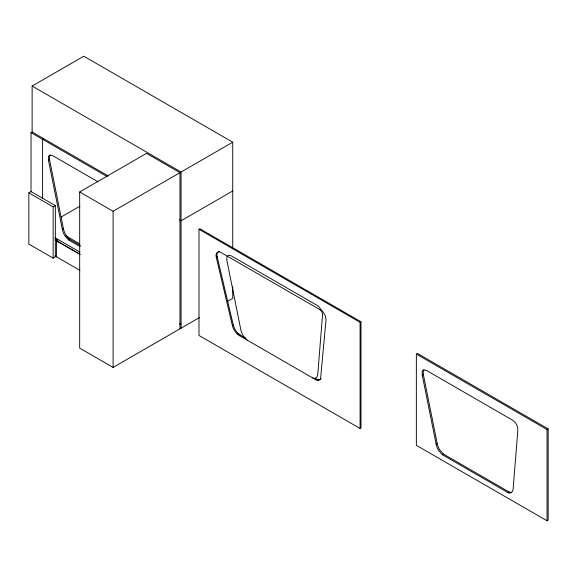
<?xml version="1.0" encoding="UTF-8"?>
<svg xmlns="http://www.w3.org/2000/svg" width="577" height="577" viewBox="0 0 577 577"><rect width="100%" height="100%" fill="white"/><g stroke="black" fill="none" stroke-linecap="round" stroke-linejoin="round"><path stroke-width="0.87" d="M50.17 154.997L49.543 156.086L49.535 159.591L63.427 228.68A13.394 7.732 60 0 0 65.929 235.091L69.68 239.311L68.591 239.945L64.84 235.726A13.394 7.732 60 0 1 62.33 229.314L48.439 160.226L48.446 156.72L49.081 155.631L50.084 155.098L52.925 155.797L98.112 181.885M423.951 369.785L423.316 370.867L423.309 374.379L437.2 443.461A13.394 7.732 60 0 0 439.703 449.872L443.461 454.092L509.159 492.03L511.539 492.462M217.89 252.055L217.493 252.589A7.198 4.154 60 0 0 217.197 256.794L233.267 325.017L232.358 325.543L216.288 257.32A7.198 4.154 60 0 1 216.577 253.115L218.69 251.832A6.686 3.859 60 0 1 220.883 252.474L321.663 310.657L323.156 312.078L325.399 315.907L326.019 319.86L320.718 377.264A7.364 4.255 60 0 1 319.521 379.854L319.088 380.12A6.967 4.025 60 0 1 315.742 379.716L239.332 335.598L240.248 335.071A10.415 6.015 60 0 1 233.303 325.024M320.43 379.32L320.004 379.594A6.967 4.025 60 0 1 316.658 379.19L315.742 379.716M32.132 132.147L32.132 86.045L83.802 56.214L232.733 142.202L232.733 248.233M31.035 191.672L31.035 132.631L32.132 132.003L108.252 175.949M43.679 138.668L42.59 139.302L42.59 198.344M48.439 160.226L49.535 159.591M28.85 192.855L31.035 191.593L55.356 205.628L55.356 256.873L53.163 258.135L28.85 244.093L28.85 192.855L53.163 206.891L55.356 205.628M199.57 317.501L113.099 367.419L79.669 348.119L79.669 191.961L146.536 153.359L179.966 172.66L179.966 328.818M61.212 216.988L79.886 206.205M62.33 229.314L63.427 228.68M56.568 256.873L56.568 240.724L57.664 240.097L57.664 241.886M79.669 191.961L113.099 211.269L179.966 172.66M32.132 86.045L181.063 172.033L232.733 142.202M232.733 190.958L181.063 220.789L179.505 219.887M198.993 229.307L199.909 228.78L360.993 321.786L360.993 427.946L360.084 428.473L198.993 335.475L198.993 229.307L360.084 322.312L360.993 321.786M216.288 257.32L217.197 256.794M179.966 324.591L181.063 323.957L179.75 323.199M227.331 301.468L232.733 298.352L232.733 286.719M416.363 354.083L417.459 353.449L548.15 428.906L548.15 520.151L547.054 520.786L416.363 445.329L416.363 354.083L547.054 429.533L548.15 428.906M422.213 375.007L422.22 371.501L422.854 370.412L423.864 369.879L426.699 370.578L512.405 420.063C515.795 422.198 518.045 426.179 517.843 430.218L513.162 488.582C513.306 491.207 510.804 494.41 508.07 492.657L442.364 454.726L438.614 450.507A13.394 7.732 60 0 1 436.111 444.095L422.213 375.007L423.309 374.379M436.104 444.095L437.2 443.461M442.364 454.726L443.461 454.092M508.07 492.657L509.159 492.03M218.38 251.651L219.606 251.305M312.705 377.949C315.446 379.702 317.949 376.5 317.804 373.874L322.485 315.511C322.687 311.472 320.437 307.491 317.047 305.356L231.334 255.871L228.499 255.171L226.862 256.794L226.855 260.299L240.746 329.388A13.394 7.732 60 0 0 243.249 335.8L247.006 340.019M320.098 309.755L321.663 310.657M56.568 240.724L57.664 241.352M31.035 132.631L107.156 176.576M237.19 333.311L245.701 338.223M315.092 378.288L318.107 380.027M65.85 235.834L79.828 243.905M67.862 238.265L80.29 245.434M68.591 239.945L80.181 246.639M55.031 237.731L79.929 252.106M55.356 238.763L57.664 240.097M55.031 239.837L80.21 254.363M57.224 241.244L79.828 254.291M55.031 255.979L79.893 270.339M547.054 429.533L547.054 520.786M360.084 322.312L360.084 428.473M181.063 172.033L181.063 328.183M113.099 211.269L113.099 367.419M53.163 206.891L53.163 258.135M239.332 335.641A10.415 6.015 60 0 1 232.387 325.551M321.108 378.519A7.364 4.255 60 0 1 320.805 378.959"/></g></svg>
